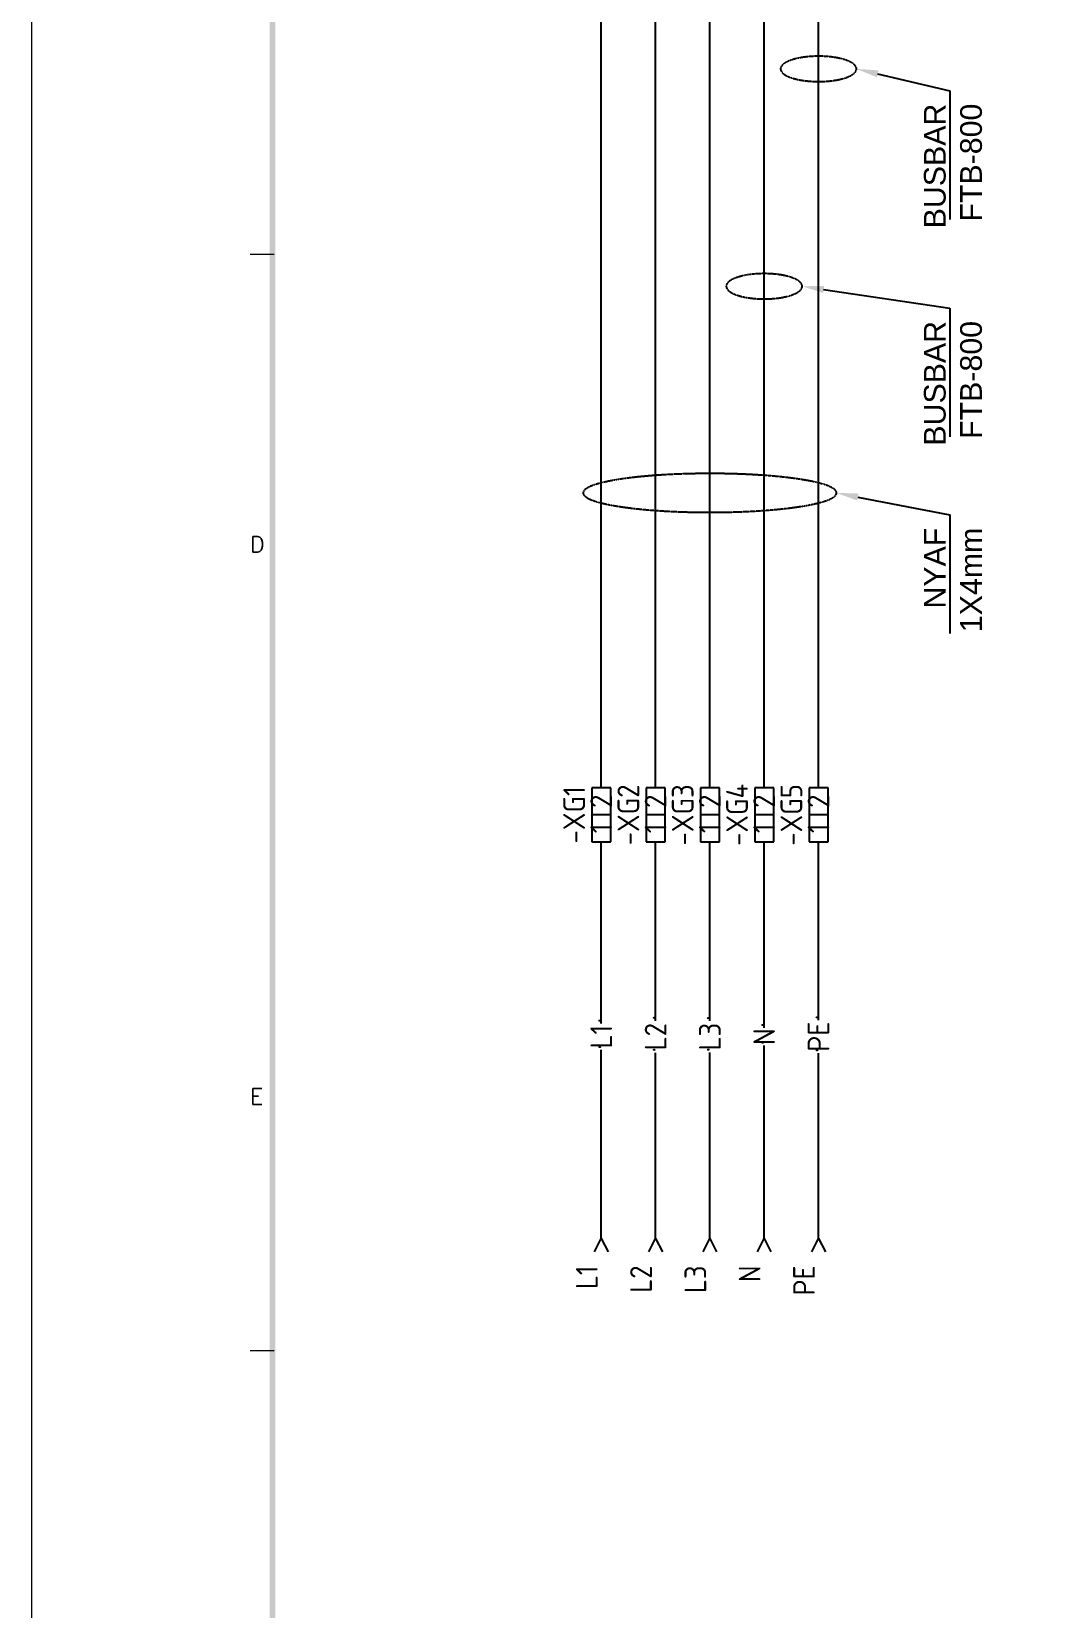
# Model space of a CAD drawing. Header units: millimetres. Extents: x 67033 to 212947, y 35102 to 335921.
# Drawn here: x 67041 to 68191, y 166275 to 168049 of the extents above; entities that cross this region are included whole.
import ezdxf
from ezdxf import colors
from ezdxf.entities.mleader import LeaderData, LeaderLine
from ezdxf.enums import TextEntityAlignment as Align
from ezdxf.math import Vec2, Vec3

# ---------------------------------------------------------------- set-up
doc = ezdxf.new("R2010")
doc.units = ezdxf.units.MM
doc.linetypes.add('DASHED', pattern=[0.75, 0.5, -0.25])
for name, color, linetype in [('BORDER', 7, 'Continuous'), ('DESC', 1, 'Continuous'), ('MISC', 2, 'Continuous'), ('RED_2.5mm^2', 1, 'Continuous'), ('SYMS', 7, 'Continuous'), ('TAGS', 51, 'Continuous'), ('TERMS', 4, 'Continuous')]:
    doc.layers.add(name, color=color, linetype=linetype)
doc.styles.add('ROMANS', font='romans.shx', dxfattribs={"height": 0.3})
doc.styles.get("Standard").update_dxf_attribs({"font": 'arial.ttf'})
doc.styles.add('WD_IEC', font='isocp2.shx', dxfattribs={"width": 0.9, "height": 4})

# ---------------------------------------------------------------- blocks, each defined once
blk = doc.blocks.new('HSP1001')
for p, q in [((5, 1.75), (-5, 1.75)), ((-5, 1.75), (-5, -1.75)), ((0, -1.75), (0, 1.75)), ((0, -0.12), (0, 0.13)), ((5, -1.75), (5, 1.75)), ((-5, -1.75), (5, -1.75))]:
    blk.add_line(p, q)
at = {"style": 'WD_IEC'}
for tag, p in [('DESC1', (0, 18)), ('DESC2', (0, 15)), ('DESC3', (0, 12)), ('INST', (0, 9)), ('LOC', (0, 6)), ('TAG1', (0, 3))]:
    blk.add_attdef(tag, text='', height=2.5, dxfattribs=at).set_placement(p, align=Align.CENTER)
at = {"linetype": 'Continuous', "style": 'WD_IEC', "width": 0.9, "flags": 8}
blk.add_attdef('TERMDESC01', text='', height=2, dxfattribs=at).set_placement((-6.25, 1), align=Align.RIGHT)
blk.add_attdef('TERMDESC02', (6.25, 1), '', height=2, dxfattribs=at)
at = {"style": 'WD_IEC'}
for tag, p in [('TERM01', (-2.5, 0)), ('TERM02', (2.5, 0))]:
    blk.add_attdef(tag, text='', height=2, dxfattribs=at).set_placement(p, align=Align.MIDDLE_CENTER)
at = {"style": 'WD_IEC', "width": 0.9, "flags": 1}
for tag, p in [('X4TERM01', (-5, 0)), ('ASSYCODE', (-4.55, 0.5)), ('MFG', (-4.5, 1.18)), ('CAT', (-4.51, 0.87)), ('X1TERM02', (5, 0)), ('FAMILY', (-4.66, -1.13)), ('ACE_FLAG', (-4.66, -1.63))]:
    blk.add_attdef(tag, p, '', height=0.25, dxfattribs=at)
at = {"linetype": 'Continuous', "style": 'WD_IEC', "width": 0.9, "flags": 8}
blk.add_attdef('X4WIRE01', text='', height=2, dxfattribs=at).set_placement((-6.25, -1), align=Align.TOP_RIGHT)
blk.add_attdef('X1WIRE02', text='', height=2, dxfattribs=at).set_placement((6.25, -1), align=Align.TOP_LEFT)
blk = doc.blocks.new('HA1X3Y')
blk.add_lwpolyline([(-2.5, 1.25), (0, 0), (-2.5, -1.25)])
at = {"style": 'WD_IEC'}
blk.add_attdef('DESC1', text='', height=2.5, dxfattribs=at).set_placement((-5, 0.675), align=Align.RIGHT)
at = {"style": 'WD_IEC', "flags": 1}
blk.add_attdef('X1TERM01', (0, 0), '', height=0.32, dxfattribs=at)
at = {"style": 'WD_IEC'}
blk.add_attdef('DESC2', text='', height=2.5, dxfattribs=at).set_placement((-5, -0.675), align=Align.TOP_RIGHT)
blk = doc.blocks.new('HT0_LGENERIC')
at = {"style": 'WD_IEC'}
blk.add_attdef('COLOR', text='', height=2.5, dxfattribs=at).set_placement((0, 0), align=Align.MIDDLE_CENTER)
for tag, p in [('X4_TINY_DOT_DONT_REMOVE', (-2.5, 0)), ('X1_TINY_DOT_DONT_REMOVE', (2.5, 0))]:
    blk.add_attdef(tag, p, '', height=0.002, dxfattribs=at)
at = {"style": 'WD_IEC', "flags": 1}
for tag, p in [('X4TERM01', (-2.5, 0)), ('X1TERM01', (2.5, 0))]:
    blk.add_attdef(tag, p, '', height=0.2, dxfattribs=at)

msp = doc.modelspace()

# ---------------------------------------------------------------- linework, layer by layer
at = {"linetype": 'DASHED', "extrusion": (0, 0, -1)}
for centre, major_axis, ratio in [((67925.6, 168007.2), (42.7, 0), 0.333342), ((67864.5, 167762.6), (42.7, 0), 0.333342), ((67803.4, 167530.1), (142.5, 0), 0.153036)]:
    msp.add_ellipse(centre, major_axis=major_axis, ratio=ratio, dxfattribs=at)
at = {"layer": 'BORDER', "linetype": 'Continuous', "lineweight": 9}
for p, q in [((67313.4, 167798.5), (67286.5, 167798.5)), ((67313.4, 166564.9), (67286.5, 166564.9))]:
    msp.add_line(p, q, dxfattribs=at)
msp.add_lwpolyline([(67040.7, 164509), (74558.2, 164509), (74558.2, 169818.7), (67040.7, 169818.7)], close=True, dxfattribs=at)
at = {"layer": 'BORDER', "lineweight": 9}
msp.add_trace([(67314.7, 169638.5), (67308.5, 169644.8), (67314.7, 164693.8), (67308.5, 164687.4)], dxfattribs=at)
at = {"layer": 'RED_2.5mm^2', "color": 5}
for p, q in [((67864.5, 167198.5), (67864.5, 168854.9)), ((67864.5, 166928.2), (67864.5, 167137.4)), ((67864.5, 166691.4), (67864.5, 166908.4))]:
    msp.add_line(p, q, dxfattribs=at)
at = {"layer": 'RED_2.5mm^2', "color": 2}
msp.add_line((67925.6, 167198.5), (67925.6, 168793.8), dxfattribs=at)
at = {"layer": 'RED_2.5mm^2'}
for p, q in [((67681.3, 167198.5), (67681.3, 168298.3)), ((67742.4, 167198.5), (67742.4, 168298.3)), ((67803.4, 167198.5), (67803.4, 168298.3)), ((67681.3, 166933.1), (67681.3, 167137.4)), ((67742.4, 166936.3), (67742.4, 167137.4)), ((67803.4, 166936), (67803.4, 167137.4)), ((67925.6, 166936.8), (67925.6, 167137.4)), ((67681.3, 166691.4), (67681.3, 166903.5)), ((67742.4, 166691.4), (67742.4, 166900.3)), ((67803.4, 166691.4), (67803.4, 166900.5)), ((67925.6, 166691.4), (67925.6, 166899.8))]:
    msp.add_line(p, q, dxfattribs=at)

# ---------------------------------------------------------------- block references
at = {"layer": 'SYMS'}
ref = msp.add_blockref('HSP1001', (67681.3, 167167.9), dxfattribs=dict(at, xscale=6.107617336975006, yscale=6.107617336975006, zscale=6.107617336975006, rotation=90))
ref.add_attrib('TAG1', '-XG1', dxfattribs={"layer": 'TAGS', "height": 24.43, "rotation": 90, "style": 'WD_IEC'}).set_placement((67663, 167167.9), align=Align.CENTER)
ref.add_attrib('TERM01', '1', dxfattribs={"layer": 'TERMS', "height": 24.4, "rotation": 90, "style": 'WD_IEC'}).set_placement((67681.3, 167152.7), align=Align.MIDDLE_CENTER)
ref.add_attrib('TERM02', '2', dxfattribs={"layer": 'TERMS', "height": 24.4, "rotation": 90, "style": 'WD_IEC'}).set_placement((67681.3, 167183.2), align=Align.MIDDLE_CENTER)
ref = msp.add_blockref('HSP1001', (67742.4, 167167.9), dxfattribs=dict(at, xscale=6.107617336975006, yscale=6.107617336975006, zscale=6.107617336975006, rotation=90))
ref.add_attrib('TAG1', '-XG2', dxfattribs={"layer": 'TAGS', "height": 24.43, "rotation": 90, "style": 'WD_IEC'}).set_placement((67724, 167167.9), align=Align.CENTER)
ref.add_attrib('TERM01', '1', dxfattribs={"layer": 'TERMS', "height": 24.4, "rotation": 90, "style": 'WD_IEC'}).set_placement((67742.4, 167152.7), align=Align.MIDDLE_CENTER)
ref.add_attrib('TERM02', '2', dxfattribs={"layer": 'TERMS', "height": 24.4, "rotation": 90, "style": 'WD_IEC'}).set_placement((67742.4, 167183.2), align=Align.MIDDLE_CENTER)
ref = msp.add_blockref('HSP1001', (67803.4, 167167.9), dxfattribs=dict(at, xscale=6.107617336975006, yscale=6.107617336975006, zscale=6.107617336975006, rotation=90))
ref.add_attrib('TAG1', '-XG3', dxfattribs={"layer": 'TAGS', "height": 24.43, "rotation": 90, "style": 'WD_IEC'}).set_placement((67785.1, 167167.9), align=Align.CENTER)
ref.add_attrib('TERM01', '1', dxfattribs={"layer": 'TERMS', "height": 24.4, "rotation": 90, "style": 'WD_IEC'}).set_placement((67803.4, 167152.7), align=Align.MIDDLE_CENTER)
ref.add_attrib('TERM02', '2', dxfattribs={"layer": 'TERMS', "height": 24.4, "rotation": 90, "style": 'WD_IEC'}).set_placement((67803.4, 167183.2), align=Align.MIDDLE_CENTER)
ref = msp.add_blockref('HSP1001', (67864.5, 167167.9), dxfattribs=dict(at, xscale=6.107617336975006, yscale=6.107617336975006, zscale=6.107617336975006, rotation=90))
ref.add_attrib('TAG1', '-XG4', dxfattribs={"layer": 'TAGS', "height": 24.43, "rotation": 90, "style": 'WD_IEC'}).set_placement((67846.2, 167167.9), align=Align.CENTER)
ref.add_attrib('TERM01', '1', dxfattribs={"layer": 'TERMS', "height": 24.4, "rotation": 90, "style": 'WD_IEC'}).set_placement((67864.5, 167152.7), align=Align.MIDDLE_CENTER)
ref.add_attrib('TERM02', '2', dxfattribs={"layer": 'TERMS', "height": 24.4, "rotation": 90, "style": 'WD_IEC'}).set_placement((67864.5, 167183.2), align=Align.MIDDLE_CENTER)
ref = msp.add_blockref('HSP1001', (67925.6, 167167.9), dxfattribs=dict(at, xscale=6.107617336975006, yscale=6.107617336975006, zscale=6.107617336975006, rotation=90))
ref.add_attrib('TAG1', '-XG5', dxfattribs={"layer": 'TAGS', "height": 24.43, "rotation": 90, "style": 'WD_IEC'}).set_placement((67907.3, 167167.9), align=Align.CENTER)
ref.add_attrib('TERM01', '1', dxfattribs={"layer": 'TERMS', "height": 24.4, "rotation": 90, "style": 'WD_IEC'}).set_placement((67925.6, 167152.7), align=Align.MIDDLE_CENTER)
ref.add_attrib('TERM02', '2', dxfattribs={"layer": 'TERMS', "height": 24.4, "rotation": 90, "style": 'WD_IEC'}).set_placement((67925.6, 167183.2), align=Align.MIDDLE_CENTER)
ref = msp.add_blockref('HT0_LGENERIC', (67742.4, 166918.3), dxfattribs=dict(at, xscale=6.107617336975006, yscale=6.107617336975006, zscale=6.107617336975006, rotation=90))
ref.add_attrib('X4_TINY_DOT_DONT_REMOVE', '.', (67742.4, 166900.3), dxfattribs={"layer": 'MISC', "height": 24.4, "rotation": 90, "style": 'WD_IEC'})
ref.add_attrib('X1_TINY_DOT_DONT_REMOVE', '.', (67742.4, 166936.3), dxfattribs={"layer": 'MISC', "height": 24.4, "rotation": 90, "style": 'WD_IEC'})
ref.add_attrib('COLOR', 'L2', dxfattribs={"layer": 'MISC', "height": 24.43, "rotation": 90, "style": 'WD_IEC'}).set_placement((67742.4, 166918.3), align=Align.MIDDLE_CENTER)
ref = msp.add_blockref('HT0_LGENERIC', (67803.4, 166918.3), dxfattribs=dict(at, xscale=6.107617336975006, yscale=6.107617336975006, zscale=6.107617336975006, rotation=90))
ref.add_attrib('X4_TINY_DOT_DONT_REMOVE', '.', (67803.4, 166900.5), dxfattribs={"layer": 'MISC', "height": 24.4, "rotation": 90, "style": 'WD_IEC'})
ref.add_attrib('X1_TINY_DOT_DONT_REMOVE', '.', (67803.4, 166936), dxfattribs={"layer": 'MISC', "height": 24.4, "rotation": 90, "style": 'WD_IEC'})
ref.add_attrib('COLOR', 'L3', dxfattribs={"layer": 'MISC', "height": 24.43, "rotation": 90, "style": 'WD_IEC'}).set_placement((67803.4, 166918.3), align=Align.MIDDLE_CENTER)
ref = msp.add_blockref('HT0_LGENERIC', (67925.6, 166918.3), dxfattribs=dict(at, xscale=6.107617336975006, yscale=6.107617336975006, zscale=6.107617336975006, rotation=90))
ref.add_attrib('X4_TINY_DOT_DONT_REMOVE', '.', (67925.6, 166899.8), dxfattribs={"layer": 'MISC', "height": 24.4, "rotation": 90, "style": 'WD_IEC'})
ref.add_attrib('X1_TINY_DOT_DONT_REMOVE', '.', (67925.6, 166936.8), dxfattribs={"layer": 'MISC', "height": 24.4, "rotation": 90, "style": 'WD_IEC'})
ref.add_attrib('COLOR', 'PE', dxfattribs={"layer": 'MISC', "height": 24.43, "rotation": 90, "style": 'WD_IEC'}).set_placement((67925.6, 166918.3), align=Align.MIDDLE_CENTER)
ref = msp.add_blockref('HT0_LGENERIC', (67681.3, 166918.3), dxfattribs=dict(at, xscale=6.107617336975006, yscale=6.107617336975006, zscale=6.107617336975006, rotation=90))
ref.add_attrib('X4_TINY_DOT_DONT_REMOVE', '.', (67681.3, 166903.5), dxfattribs={"layer": 'MISC', "height": 24.4, "rotation": 90, "style": 'WD_IEC'})
ref.add_attrib('X1_TINY_DOT_DONT_REMOVE', '.', (67681.3, 166933.1), dxfattribs={"layer": 'MISC', "height": 24.4, "rotation": 90, "style": 'WD_IEC'})
ref.add_attrib('COLOR', 'L1', dxfattribs={"layer": 'MISC', "height": 24.43, "rotation": 90, "style": 'WD_IEC'}).set_placement((67681.3, 166918.3), align=Align.MIDDLE_CENTER)
ref = msp.add_blockref('HT0_LGENERIC', (67864.5, 166918.3), dxfattribs=dict(at, xscale=6.107617336975006, yscale=6.107617336975006, zscale=6.107617336975006, rotation=90))
ref.add_attrib('X4_TINY_DOT_DONT_REMOVE', '.', (67864.5, 166908.4), dxfattribs={"layer": 'MISC', "height": 24.4, "rotation": 90, "style": 'WD_IEC'})
ref.add_attrib('X1_TINY_DOT_DONT_REMOVE', '.', (67864.5, 166928.2), dxfattribs={"layer": 'MISC', "height": 24.4, "rotation": 90, "style": 'WD_IEC'})
ref.add_attrib('COLOR', 'N', dxfattribs={"layer": 'MISC', "height": 24.4, "rotation": 90, "style": 'WD_IEC'}).set_placement((67864.5, 166918.3), align=Align.MIDDLE_CENTER)
ref = msp.add_blockref('HA1X3Y', (67681.3, 166691.4), dxfattribs=dict(at, xscale=6.107617336975006, yscale=6.107617336975006, zscale=6.107617336975006, rotation=90))
ref.add_attrib('DESC1', 'L1', dxfattribs={"layer": 'DESC', "height": 24.43, "rotation": 90, "style": 'WD_IEC'}).set_placement((67677.2, 166660.9), align=Align.RIGHT)
ref = msp.add_blockref('HA1X3Y', (67742.4, 166691.4), dxfattribs=dict(at, xscale=6.107617336975006, yscale=6.107617336975006, zscale=6.107617336975006, rotation=90))
ref.add_attrib('DESC1', 'L2', dxfattribs={"layer": 'DESC', "height": 24.43, "rotation": 90, "style": 'WD_IEC'}).set_placement((67738.2, 166660.9), align=Align.RIGHT)
ref = msp.add_blockref('HA1X3Y', (67803.4, 166691.4), dxfattribs=dict(at, xscale=6.107617336975006, yscale=6.107617336975006, zscale=6.107617336975006, rotation=90))
ref.add_attrib('DESC1', 'L3', dxfattribs={"layer": 'DESC', "height": 24.43, "rotation": 90, "style": 'WD_IEC'}).set_placement((67799.3, 166660.9), align=Align.RIGHT)
ref = msp.add_blockref('HA1X3Y', (67864.5, 166691.4), dxfattribs=dict(at, xscale=6.107617336975006, yscale=6.107617336975006, zscale=6.107617336975006, rotation=90))
ref.add_attrib('DESC1', 'N', dxfattribs={"layer": 'DESC', "height": 24.4, "rotation": 90, "style": 'WD_IEC'}).set_placement((67860.4, 166660.9), align=Align.RIGHT)
ref = msp.add_blockref('HA1X3Y', (67925.6, 166691.4), dxfattribs=dict(at, xscale=6.107617336975006, yscale=6.107617336975006, zscale=6.107617336975006, rotation=90))
ref.add_attrib('DESC1', 'PE', dxfattribs={"layer": 'DESC', "height": 24.43, "rotation": 90, "style": 'WD_IEC'}).set_placement((67921.5, 166660.9), align=Align.RIGHT)

# ---------------------------------------------------------------- texts
at = {"layer": 'BORDER', "linetype": 'Continuous', "lineweight": 9, "style": 'ROMANS'}
for s, p in [('D', (67286.5, 167463.3)), ('E', (67286.5, 166842))]:
    msp.add_text(s, height=17.9, dxfattribs=at).set_placement(p)

# ---------------------------------------------------------------- leaders
ml = msp.add_multileader_mtext('Standard')
ml.set_content('BUSBAR^JFTB-800', color=256)
ml.set_leader_properties()
ml.build(insert=Vec2(0, 0))
ml.multileader.update_dxf_attribs({"text_right_attachment_type": 6, "dogleg_length": 0.36, "arrow_head_size": 24.4})
ctx = ml.context
ctx.base_point, ctx.char_height, ctx.arrow_head_size, ctx.landing_gap_size, ctx.plane_origin, ctx.plane_x_axis, ctx.plane_y_axis = Vec3(68056.5, 167818.5), 24.43, 24.4, 12.2, Vec3(68068.1, 168007.2), Vec3(0, 1), Vec3(-1, 0)
ctx.right_attachment, ctx.text_align_type = 6, 2
notes = []
notes.append((ctx, [(0, (1, 1, 0), (68073.4, 167982.5), (0, -1), 2.2, [(0, [(67968.3, 168007.2)], 0, [])])]))
ctx.mtext.insert, ctx.mtext.text_direction, ctx.mtext.rotation, ctx.mtext.alignment, ctx.mtext.flow_direction = Vec3(68044.1, 167968.1), Vec3(0, 1), 1.570796, 3, 5
ml = msp.add_multileader_mtext('Standard')
ml.set_content('BUSBAR^JFTB-800', color=256)
ml.set_leader_properties()
ml.build(insert=Vec2(0, 0))
ml.multileader.update_dxf_attribs({"text_right_attachment_type": 6, "dogleg_length": 0.36, "arrow_head_size": 24.4})
ctx = ml.context
ctx.base_point, ctx.char_height, ctx.arrow_head_size, ctx.landing_gap_size, ctx.plane_origin, ctx.plane_x_axis, ctx.plane_y_axis = Vec3(68056.5, 167573.9), 24.43, 24.4, 12.2, Vec3(68007, 167762.6), Vec3(0, 1), Vec3(-1, 0)
ctx.right_attachment, ctx.text_align_type = 6, 2
notes.append((ctx, [(0, (1, 1, 0), (68073.4, 167738), (0, -1), 2.2, [(0, [(67907.2, 167762.6)], 0, [])])]))
ctx.mtext.insert, ctx.mtext.text_direction, ctx.mtext.rotation, ctx.mtext.alignment, ctx.mtext.flow_direction = Vec3(68044.1, 167723.6), Vec3(0, 1), 1.570796, 3, 5
ml = msp.add_multileader_mtext('Standard')
ml.set_content('NYAF^J1X4mm', color=256)
ml.set_leader_properties()
ml.build(insert=Vec2(0, 0))
ml.multileader.update_dxf_attribs({"text_right_attachment_type": 6, "dogleg_length": 0.36, "arrow_head_size": 24.4})
ctx = ml.context
ctx.base_point, ctx.char_height, ctx.arrow_head_size, ctx.landing_gap_size, ctx.plane_origin, ctx.plane_x_axis, ctx.plane_y_axis = Vec3(68056.3, 167367.1), 24.43, 24.4, 12.2, Vec3(67945.9, 167530.1), Vec3(0, 1), Vec3(-1, 0)
ctx.right_attachment, ctx.text_align_type = 6, 2
notes.append((ctx, [(0, (1, 1, 0), (68073.4, 167505.4), (0, -1), 2.2, [(0, [(67945.9, 167530.1)], 0, [])])]))
ctx.mtext.insert, ctx.mtext.text_direction, ctx.mtext.rotation, ctx.mtext.alignment, ctx.mtext.flow_direction = Vec3(68044.1, 167491), Vec3(0, 1), 1.570796, 3, 5
for ctx, leaders in notes:
    for number, flags, end, landing, length, lines in leaders:
        leader = LeaderData()
        leader.index, (leader.has_last_leader_line, leader.has_dogleg_vector, leader.attachment_direction) = number, flags
        leader.last_leader_point, leader.dogleg_vector, leader.dogleg_length = Vec3(end), Vec3(landing), length
        for number, points, colour, breaks in lines:
            line = LeaderLine()
            line.index, line.vertices, line.color, line.breaks = number, Vec3.list(points), colors.encode_raw_color(colour), breaks
            leader.lines.append(line)
        ctx.leaders.append(leader)

doc.saveas('drawing.dxf')
